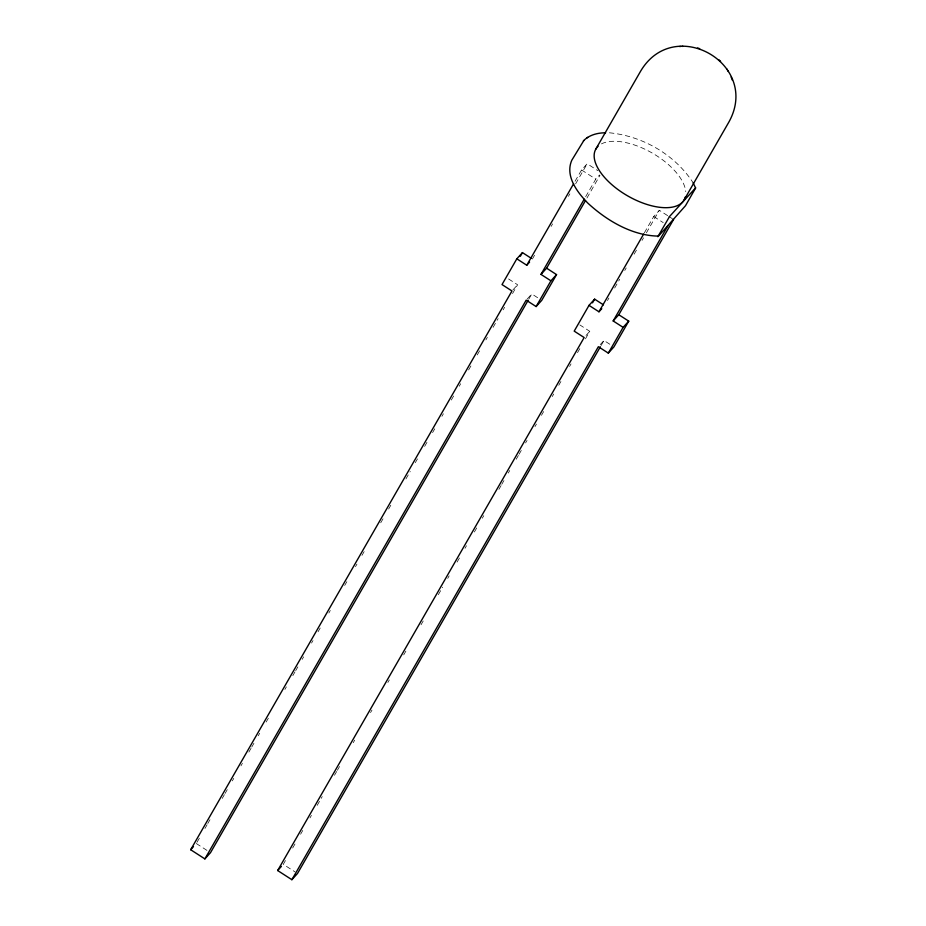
<?xml version="1.0" encoding="UTF-8"?>
<svg xmlns="http://www.w3.org/2000/svg" width="926" height="926" viewBox="0 0 926 926"><rect width="100%" height="100%" fill="white"/><g stroke="black" fill="none" stroke-linecap="round" stroke-linejoin="round"><path stroke-width="0.69" stroke-dasharray="4.63 3.47" d="M575.069 181.241L581.551 169.967L587.177 163.752L597.837 170.627M197.006 842.266L200.618 836.004M204.935 828.481L207.1 824.73M207.818 823.48L209.982 819.718M222.228 798.42L224.381 794.658M225.111 793.408L227.264 789.647M232.31 780.884L233.746 778.372M240.957 765.848L242.392 763.337M248.874 752.062L251.039 748.312M251.756 747.05L253.921 743.3M258.238 735.776L259.685 733.276M266.167 722.002L268.332 718.24M284.895 689.43L286.342 686.918M292.824 675.644L294.989 671.882M295.707 670.632L297.871 666.87M302.189 659.358L303.624 656.847M311.553 643.072L312.988 640.56M318.035 631.798L320.199 628.036M328.846 613L330.281 610.5M344.692 585.44L346.856 581.69M355.491 566.654L356.938 564.142M361.985 555.38L364.138 551.618M380.713 522.808L383.595 517.796M388.631 509.022L390.795 505.26M405.924 478.95L410.241 471.438M415.288 462.664L417.452 458.914M424.652 446.378L427.534 441.366M432.581 432.604L434.745 428.842M441.945 416.318L443.38 413.806M451.309 400.032L454.191 395.02M459.238 386.246L460.673 383.746M468.602 369.96L471.484 364.948M477.237 354.924L480.849 348.662M485.884 339.888L487.331 337.388M493.095 327.364L498.13 318.602M503.177 309.828L504.612 307.316M512.541 293.542L517.588 284.768L507.633 278.356M532.392 259.025L534.557 255.263M551.132 226.43L552.579 223.918M568.437 196.347L569.872 193.835M575.636 183.811L587.177 163.752M585.672 196.682L595.765 179.123L599.516 174.991M528.908 298.948L531.79 293.936L539.534 298.924M586.968 197.99L599.944 175.419M644.369 232.808L653.744 216.522L659.358 210.306L667.658 215.654M285.451 860.567L283.287 864.328L295.128 871.956M292.662 848.019L295.544 843.007M300.591 834.222L302.756 830.46M309.967 817.924L311.414 815.412M317.178 805.377L322.225 796.603M334.483 775.282L336.647 771.52M337.377 770.27L339.529 766.508M353.234 742.675L354.681 740.163M370.539 712.58L371.986 710.068M387.855 682.474L389.29 679.973M403.713 654.89L405.877 651.128M421.029 624.784L423.194 621.022M438.334 594.689L442.663 587.165M447.709 578.38L449.145 575.879M457.085 562.082L459.967 557.07M465.014 548.285L466.461 545.773M474.39 531.987L477.272 526.963M482.319 518.19L483.766 515.678M498.906 489.345L501.07 485.583M501.788 484.321L503.952 480.559M508.281 473.036L509.728 470.535M516.222 459.238L518.375 455.476M519.104 454.226L521.269 450.464M525.586 442.941L527.033 440.429M534.962 426.631L536.409 424.131M541.455 415.346L543.62 411.584M552.278 396.536L553.713 394.025M558.76 385.251L560.924 381.489M569.583 366.441L571.029 363.93M577.511 352.644L580.394 347.632M585.452 338.847L589.769 331.323L579.826 324.91M607.468 300.556L608.903 298.056M614.667 288.021L619.714 279.247M624.761 270.473L626.207 267.973M634.136 254.175L637.019 249.163M642.065 240.39L643.501 237.878M646.383 232.866L659.358 210.306M601.101 345.502L603.983 340.49L610.616 344.761M512.9 289.942L517.588 284.768M527.114 299.11L531.79 293.936M586.031 335.467L589.769 331.323M600.233 344.634L603.983 340.49M609.377 132.788C642.725 136.018 675.343 154.827 693.412 183.255M668.838 216.418L672.392 218.71M581.551 169.967L595.765 179.123M653.744 216.522L663.213 222.622M196.289 843.517L206.949 850.392M601.449 143.889A50.942 24.701 29.9 0 1 651.707 152.744A50.942 24.701 29.9 0 1 685.749 191.647"/><path stroke-width="1.39" d="M693.169 182.873L695.611 188.024L685.495 205.711L658.525 236.107C632.423 235.76 606.924 220.793 587.871 203.153C577.315 192.365 564.86 176.067 571.805 160.233L583.855 140.474M531.281 258.308L522.449 252.613L516.824 258.817L502.019 284.571L511.962 290.984L190.675 849.732L204.877 858.9L210.503 852.684L528.19 300.198M520.331 256.282L522.449 252.613M516.824 258.817L526.767 265.23L573.622 183.753M595.661 149.375L640.074 72.124C673.306 13.832 761.589 64.01 728.716 122.348L684.291 199.599M204.877 858.9L526.176 300.151L536.119 306.564L541.745 300.348L556.549 274.605L546.606 268.181L540.981 274.397L550.924 280.81L556.549 274.605M540.981 274.397L584.237 199.183M546.606 268.181L585.521 200.491M536.119 306.564L550.924 280.81M603.474 304.862L594.631 299.156L589.017 305.372L574.201 331.126L584.156 337.539L277.661 870.533L291.875 879.7L297.501 873.484L600.384 346.764M592.513 302.837L594.631 299.156M589.017 305.372L598.96 311.784L643.651 234.07M291.875 879.7L598.37 346.694L608.313 353.119L613.926 346.903L628.742 321.148L618.788 314.736L613.174 320.952L623.117 327.364L628.742 321.148M613.174 320.952L667.959 225.678M618.788 314.736L673.572 219.474M608.313 353.119L623.117 327.364M526.767 265.23L529.579 262.127M598.96 311.784L601.773 308.682M190.675 849.732L193.476 846.63M277.661 870.533L281.411 866.389M586.748 137.997L587.686 137.361M583.415 140.856C589.133 134.964 597.594 132.765 605.592 132.8M679.626 46.532L680.622 46.462M681.999 46.381L682.937 46.323M697.486 48.025L698.47 48.314M698.794 48.407L699.674 48.661M695.623 187.862L669.602 216.429L657.83 236.72M718.912 59.808L719.571 60.445M719.849 60.699L720.578 61.405M726.678 68.837L727.165 69.624M727.801 70.631L728.334 71.476M732.42 80.261L731.158 77.032M685.367 196.868A50.942 24.701 29.9 0 1 627.377 195.722A50.942 24.701 29.9 0 1 598.046 146.285"/></g></svg>
